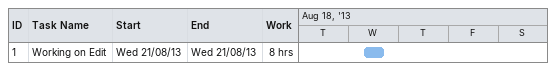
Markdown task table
| ID | Task | Start | Finish | Work (h) |
|---|---|---|---|---|
| 1 | Working on Edit | 2013-08-21 | 2013-08-21 | 8 |
